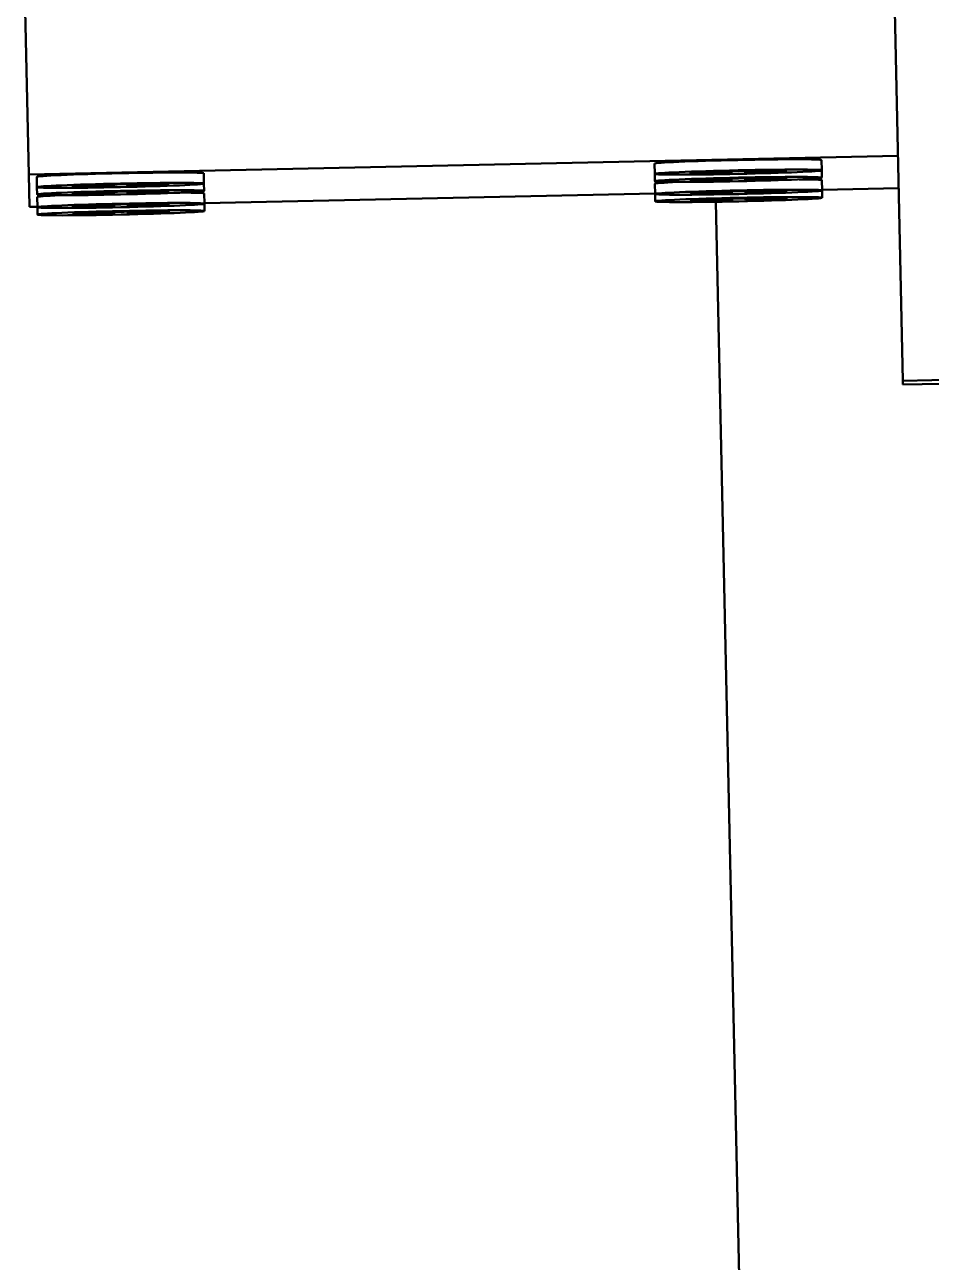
# Model space of a CAD drawing. Header units: millimetres. Extents: x 0 to 2625, y 0 to 1856.
# Drawn here: x 1730.2 to 1769.8, y 1413.7 to 1467.8 of the extents above; entities that cross this region are included whole.
import ezdxf

# ---------------------------------------------------------------- set-up
doc = ezdxf.new("R2010")
doc.units = ezdxf.units.MM
doc.header["$LTSCALE"] = 6.25
doc.layers.add('Visible (ISO)', color=7, linetype='Continuous', lineweight=50)

msp = doc.modelspace()

# ---------------------------------------------------------------- linework, layer by layer
at = {"layer": 'Visible (ISO)'}
for p, q in [((1767.7, 1490.844), (1768.528, 1452.261)), ((1730.158, 1469.267), (1730.329, 1461.271)), ((1768.317, 1462.085), (1730.329, 1461.271)), ((1757.685, 1461.3), (1757.675, 1461.75)), ((1760.792, 1461.412), (1761.031, 1461.393)), ((1761.037, 1461.392), (1761.039, 1461.418)), ((1761.038, 1461.352), (1761.042, 1461.418)), ((1761.632, 1461.365), (1761.624, 1461.431)), ((1761.631, 1461.404), (1761.628, 1461.431)), ((1761.874, 1461.435), (1761.636, 1461.406)), ((1761.837, 1461.403), (1762.783, 1461.44)), ((1762.783, 1461.44), (1762.005, 1461.403)), ((1763.443, 1461.435), (1762.313, 1461.406)), ((1763.443, 1461.412), (1762.313, 1461.393)), ((1764.983, 1461.457), (1764.974, 1461.906)), ((1764.99, 1461.135), (1764.983, 1461.457)), ((1730.329, 1461.271), (1730.36, 1459.856)), ((1730.691, 1460.721), (1730.682, 1461.171)), ((1737.99, 1460.878), (1737.98, 1461.327)), ((1737.996, 1460.556), (1737.99, 1460.878)), ((1757.692, 1460.978), (1757.685, 1461.3)), ((1757.704, 1460.421), (1757.694, 1460.871)), ((1759.225, 1461.345), (1760.355, 1461.364)), ((1759.226, 1461.321), (1760.355, 1461.351)), ((1759.232, 1461.023), (1760.362, 1461.042)), ((1759.233, 1461), (1760.362, 1461.029)), ((1759.884, 1461.378), (1760.831, 1461.382)), ((1760.663, 1461.375), (1759.884, 1461.378)), ((1759.886, 1461.316), (1760.664, 1461.353)), ((1760.832, 1461.353), (1759.886, 1461.316)), ((1759.891, 1461.057), (1760.838, 1461.06)), ((1760.67, 1461.053), (1759.891, 1461.057)), ((1759.893, 1460.995), (1760.671, 1461.032)), ((1760.839, 1461.032), (1759.893, 1460.995)), ((1760.794, 1461.321), (1761.032, 1461.351)), ((1760.799, 1461.09), (1761.038, 1461.071)), ((1760.801, 1461), (1761.039, 1461.029)), ((1761.044, 1461.07), (1761.046, 1461.097)), ((1761.045, 1461.03), (1761.049, 1461.097)), ((1761.638, 1461.043), (1761.631, 1461.109)), ((1761.638, 1461.083), (1761.635, 1461.109)), ((1761.876, 1461.345), (1761.637, 1461.364)), ((1761.881, 1461.114), (1761.643, 1461.084)), ((1761.883, 1461.023), (1761.644, 1461.042)), ((1762.784, 1461.378), (1761.837, 1461.375)), ((1761.843, 1461.082), (1762.79, 1461.119)), ((1762.791, 1461.057), (1761.844, 1461.053)), ((1762.005, 1461.382), (1762.784, 1461.378)), ((1762.79, 1461.119), (1762.012, 1461.082)), ((1762.012, 1461.06), (1762.791, 1461.057)), ((1763.449, 1461.114), (1762.32, 1461.084)), ((1763.45, 1461.09), (1762.32, 1461.071)), ((1765.002, 1460.578), (1764.993, 1461.027)), ((1730.698, 1460.399), (1730.691, 1460.721)), ((1732.232, 1460.766), (1733.361, 1460.785)), ((1732.232, 1460.742), (1733.361, 1460.772)), ((1732.238, 1460.444), (1733.368, 1460.463)), ((1732.239, 1460.421), (1733.368, 1460.45)), ((1732.891, 1460.799), (1733.837, 1460.803)), ((1733.669, 1460.796), (1732.891, 1460.799)), ((1732.892, 1460.737), (1733.67, 1460.774)), ((1733.838, 1460.774), (1732.892, 1460.737)), ((1732.897, 1460.478), (1733.844, 1460.481)), ((1733.676, 1460.474), (1732.897, 1460.478)), ((1732.899, 1460.416), (1733.677, 1460.453)), ((1733.845, 1460.453), (1732.899, 1460.416)), ((1733.798, 1460.833), (1734.037, 1460.814)), ((1733.8, 1460.742), (1734.038, 1460.772)), ((1733.805, 1460.511), (1734.044, 1460.492)), ((1733.807, 1460.421), (1734.045, 1460.45)), ((1734.043, 1460.813), (1734.045, 1460.839)), ((1734.044, 1460.773), (1734.048, 1460.839)), ((1734.05, 1460.491), (1734.052, 1460.518)), ((1734.051, 1460.452), (1734.055, 1460.518)), ((1734.638, 1460.786), (1734.631, 1460.852)), ((1734.637, 1460.826), (1734.634, 1460.852)), ((1734.645, 1460.464), (1734.637, 1460.53)), ((1734.644, 1460.504), (1734.641, 1460.53)), ((1734.881, 1460.856), (1734.643, 1460.827)), ((1734.883, 1460.766), (1734.643, 1460.785)), ((1734.888, 1460.535), (1734.649, 1460.505)), ((1734.89, 1460.444), (1734.65, 1460.463)), ((1734.843, 1460.824), (1735.789, 1460.861)), ((1735.79, 1460.799), (1734.843, 1460.796)), ((1734.85, 1460.503), (1735.796, 1460.54)), ((1735.797, 1460.478), (1734.85, 1460.474)), ((1735.789, 1460.861), (1735.011, 1460.824)), ((1735.011, 1460.803), (1735.79, 1460.799)), ((1735.796, 1460.54), (1735.018, 1460.503)), ((1735.018, 1460.481), (1735.797, 1460.478)), ((1736.449, 1460.856), (1735.319, 1460.827)), ((1736.449, 1460.833), (1735.32, 1460.814)), ((1736.456, 1460.535), (1735.326, 1460.505)), ((1736.456, 1460.511), (1735.327, 1460.492)), ((1738.008, 1459.999), (1737.999, 1460.448)), ((1738.008, 1460.02), (1757.703, 1460.442)), ((1757.711, 1460.099), (1757.704, 1460.421)), ((1759.244, 1460.466), (1760.374, 1460.485)), ((1759.245, 1460.442), (1760.374, 1460.472)), ((1759.903, 1460.499), (1760.85, 1460.503)), ((1760.682, 1460.496), (1759.903, 1460.499)), ((1759.904, 1460.437), (1760.683, 1460.474)), ((1760.851, 1460.474), (1759.904, 1460.437)), ((1760.811, 1460.533), (1761.05, 1460.514)), ((1760.813, 1460.442), (1761.051, 1460.472)), ((1761.056, 1460.513), (1761.057, 1460.539)), ((1761.057, 1460.473), (1761.061, 1460.539)), ((1761.65, 1460.486), (1761.643, 1460.552)), ((1761.65, 1460.526), (1761.647, 1460.552)), ((1761.893, 1460.556), (1761.655, 1460.527)), ((1761.895, 1460.466), (1761.656, 1460.485)), ((1761.855, 1460.524), (1762.802, 1460.561)), ((1762.803, 1460.499), (1761.856, 1460.496)), ((1762.802, 1460.561), (1762.024, 1460.524)), ((1762.024, 1460.503), (1762.803, 1460.499)), ((1763.461, 1460.556), (1762.332, 1460.527)), ((1763.462, 1460.533), (1762.332, 1460.514)), ((1765.002, 1460.599), (1768.347, 1460.67)), ((1765.009, 1460.256), (1765.002, 1460.578)), ((1730.36, 1459.856), (1730.71, 1459.863)), ((1730.71, 1459.842), (1730.7, 1460.292)), ((1730.717, 1459.521), (1730.71, 1459.842)), ((1732.25, 1459.887), (1733.38, 1459.906)), ((1732.251, 1459.864), (1733.38, 1459.893)), ((1732.909, 1459.92), (1733.856, 1459.924)), ((1733.688, 1459.917), (1732.909, 1459.92)), ((1732.911, 1459.858), (1733.689, 1459.895)), ((1733.857, 1459.895), (1732.911, 1459.858)), ((1733.817, 1459.954), (1734.056, 1459.935)), ((1733.819, 1459.864), (1734.057, 1459.893)), ((1734.062, 1459.934), (1734.064, 1459.96)), ((1734.063, 1459.894), (1734.067, 1459.96)), ((1734.657, 1459.907), (1734.649, 1459.973)), ((1734.656, 1459.947), (1734.653, 1459.973)), ((1734.9, 1459.977), (1734.661, 1459.948)), ((1734.901, 1459.887), (1734.662, 1459.906)), ((1734.862, 1459.946), (1735.808, 1459.983)), ((1735.809, 1459.92), (1734.862, 1459.917)), ((1735.808, 1459.983), (1735.03, 1459.946)), ((1735.03, 1459.924), (1735.809, 1459.92)), ((1736.468, 1459.977), (1735.338, 1459.948)), ((1736.468, 1459.954), (1735.338, 1459.935)), ((1738.015, 1459.677), (1738.008, 1459.999)), ((1759.251, 1460.144), (1760.381, 1460.163)), ((1759.252, 1460.121), (1760.381, 1460.15)), ((1759.91, 1460.178), (1760.857, 1460.181)), ((1760.689, 1460.174), (1759.91, 1460.178)), ((1759.911, 1460.116), (1760.689, 1460.153)), ((1760.858, 1460.153), (1759.911, 1460.116)), ((1762.692, 1351.447), (1760.362, 1460.081)), ((1760.818, 1460.211), (1761.057, 1460.192)), ((1760.82, 1460.121), (1761.058, 1460.15)), ((1761.063, 1460.152), (1761.068, 1460.218)), ((1761.063, 1460.191), (1761.064, 1460.218)), ((1761.657, 1460.164), (1761.65, 1460.23)), ((1761.656, 1460.204), (1761.654, 1460.23)), ((1761.9, 1460.235), (1761.662, 1460.205)), ((1761.902, 1460.144), (1761.663, 1460.163)), ((1761.862, 1460.203), (1762.809, 1460.24)), ((1762.81, 1460.178), (1761.863, 1460.174)), ((1762.809, 1460.24), (1762.031, 1460.203)), ((1762.031, 1460.181), (1762.81, 1460.178)), ((1763.468, 1460.235), (1762.339, 1460.205)), ((1763.469, 1460.211), (1762.339, 1460.192)), ((1732.257, 1459.565), (1733.387, 1459.584)), ((1732.258, 1459.542), (1733.387, 1459.571)), ((1732.916, 1459.599), (1733.863, 1459.602)), ((1733.695, 1459.595), (1732.916, 1459.599)), ((1732.918, 1459.537), (1733.696, 1459.574)), ((1733.864, 1459.574), (1732.918, 1459.537)), ((1733.824, 1459.632), (1734.063, 1459.613)), ((1733.826, 1459.542), (1734.064, 1459.571)), ((1734.069, 1459.612), (1734.071, 1459.639)), ((1734.07, 1459.573), (1734.074, 1459.639)), ((1734.664, 1459.585), (1734.656, 1459.651)), ((1734.663, 1459.625), (1734.66, 1459.651)), ((1734.906, 1459.656), (1734.668, 1459.626)), ((1734.908, 1459.565), (1734.669, 1459.584)), ((1734.868, 1459.624), (1735.815, 1459.661)), ((1735.816, 1459.599), (1734.869, 1459.595)), ((1735.815, 1459.661), (1735.037, 1459.624)), ((1735.037, 1459.602), (1735.816, 1459.599)), ((1736.475, 1459.656), (1735.345, 1459.626)), ((1736.475, 1459.632), (1735.345, 1459.613)), ((1768.528, 1452.261), (1798.521, 1452.905)), ((1768.531, 1452.09), (1768.528, 1452.261)), ((1768.531, 1452.09), (1798.524, 1452.733))]:
    msp.add_line(p, q, dxfattribs=at)
for centre, major_axis, ratio, start_param, end_param in [((1761.325, 1461.828), (-3.649, -0.078), 0.021443, 3.141593, 6.283185), ((1761.334, 1461.379), (-2.168, -0.046), 0.021397, 4.460514, 4.964264), ((1761.891, 1461.41), (-0.26, -0.006), 0.021443, 6.074906, 7.642776), ((1761.92, 1461.154), (-0.171, -0.42), 0.380316, 4.237969, 4.321344), ((1762.236, 1461.168), (-0.217, 0.406), 0.293698, 0.785525, 0.867269), ((1762.236, 1461.193), (0.214, -0.412), 0.299125, 4.010984, 4.029172), ((1762.259, 1461.41), (-0.26, -0.006), 0.021443, 0.211206, 1.779076), ((1734.331, 1461.249), (-3.649, -0.078), 0.021443, 3.141593, 6.283185), ((1761.343, 1460.949), (-3.649, -0.078), 0.021443, 5.525145, 6.283185), ((1760.409, 1461.37), (0.26, 0.006), 0.021443, 4.50411, 6.071979), ((1760.409, 1461.346), (0.26, 0.006), 0.021443, 0.211206, 1.779076), ((1760.416, 1461.049), (0.26, 0.006), 0.021443, 4.50411, 6.071979), ((1760.416, 1461.025), (0.26, 0.006), 0.021443, 0.211206, 1.779076), ((1760.442, 1461.154), (0.196, 0.421), 0.299125, 5.395606, 5.413794), ((1760.442, 1461.13), (-0.199, -0.414), 0.293698, 2.274324, 2.356068), ((1760.448, 1460.833), (0.196, 0.421), 0.299125, 5.395606, 5.413794), ((1760.449, 1460.808), (-0.199, -0.414), 0.293698, 2.274324, 2.356068), ((1761.341, 1461.057), (-2.168, -0.046), 0.021397, 4.460514, 4.964264), ((1760.759, 1461.13), (-0.189, 0.412), 0.380316, 5.103434, 5.186809), ((1760.766, 1460.808), (-0.189, 0.412), 0.380316, 5.103434, 5.186809), ((1760.777, 1461.386), (0.26, 0.006), 0.021443, 4.923595, 6.491465), ((1760.777, 1461.346), (0.26, 0.006), 0.021443, 6.074906, 7.642776), ((1760.783, 1461.065), (0.26, 0.006), 0.021443, 4.923595, 6.491465), ((1760.784, 1461.025), (0.26, 0.006), 0.021443, 6.074906, 7.642776), ((1761.892, 1461.37), (-0.26, -0.006), 0.021443, 4.923595, 6.491465), ((1761.898, 1461.089), (-0.26, -0.006), 0.021443, 6.074906, 7.642776), ((1761.899, 1461.049), (-0.26, -0.006), 0.021443, 4.923595, 6.491465), ((1761.927, 1460.833), (-0.171, -0.42), 0.380316, 4.237969, 4.321344), ((1762.26, 1461.386), (-0.26, -0.006), 0.021443, 4.50411, 6.071979), ((1762.243, 1460.846), (-0.217, 0.406), 0.293698, 0.785525, 0.867269), ((1762.243, 1460.871), (0.214, -0.412), 0.299125, 4.010984, 4.029172), ((1762.266, 1461.089), (-0.26, -0.006), 0.021443, 0.211206, 1.779076), ((1762.267, 1461.065), (-0.26, -0.006), 0.021443, 4.50411, 6.071979), ((1761.343, 1460.949), (3.649, 0.078), 0.021443, 0, 0.758041), ((1734.35, 1460.37), (-3.649, -0.078), 0.021443, 5.525145, 6.283185), ((1733.415, 1460.791), (0.26, 0.006), 0.021443, 4.50411, 6.071979), ((1733.415, 1460.768), (0.26, 0.006), 0.021443, 0.211206, 1.779076), ((1733.422, 1460.47), (0.26, 0.006), 0.021443, 4.50411, 6.071979), ((1733.422, 1460.446), (0.26, 0.006), 0.021443, 0.211206, 1.779076), ((1733.448, 1460.575), (0.196, 0.421), 0.299125, 5.395606, 5.413794), ((1733.448, 1460.551), (-0.199, -0.414), 0.293698, 2.274324, 2.356068), ((1733.455, 1460.254), (0.196, 0.421), 0.299125, 5.395606, 5.413794), ((1733.455, 1460.229), (-0.199, -0.414), 0.293698, 2.274324, 2.356068), ((1734.34, 1460.8), (-2.168, -0.046), 0.021397, 4.460514, 4.964264), ((1734.347, 1460.478), (-2.168, -0.046), 0.021397, 4.460514, 4.964264), ((1733.765, 1460.551), (-0.189, 0.412), 0.380316, 5.103434, 5.186809), ((1733.772, 1460.229), (-0.189, 0.412), 0.380316, 5.103434, 5.186809), ((1733.783, 1460.807), (0.26, 0.006), 0.021443, 4.923595, 6.491465), ((1733.784, 1460.768), (0.26, 0.006), 0.021443, 6.074906, 7.642776), ((1733.79, 1460.486), (0.26, 0.006), 0.021443, 4.923595, 6.491465), ((1733.791, 1460.446), (0.26, 0.006), 0.021443, 6.074906, 7.642776), ((1734.897, 1460.831), (-0.26, -0.006), 0.021443, 6.074906, 7.642776), ((1734.898, 1460.791), (-0.26, -0.006), 0.021443, 4.923595, 6.491465), ((1734.904, 1460.51), (-0.26, -0.006), 0.021443, 6.074906, 7.642776), ((1734.905, 1460.47), (-0.26, -0.006), 0.021443, 4.923595, 6.491465), ((1734.926, 1460.575), (-0.171, -0.42), 0.380316, 4.237969, 4.321344), ((1734.933, 1460.254), (-0.171, -0.42), 0.380316, 4.237969, 4.321344), ((1735.242, 1460.589), (-0.217, 0.406), 0.293698, 0.785525, 0.867269), ((1735.242, 1460.614), (0.214, -0.412), 0.299125, 4.010984, 4.029172), ((1735.265, 1460.831), (-0.26, -0.006), 0.021443, 0.211206, 1.779076), ((1735.266, 1460.807), (-0.26, -0.006), 0.021443, 4.50411, 6.071979), ((1735.249, 1460.268), (-0.217, 0.406), 0.293698, 0.785525, 0.867269), ((1735.249, 1460.292), (0.214, -0.412), 0.299125, 4.010984, 4.029172), ((1735.272, 1460.51), (-0.26, -0.006), 0.021443, 0.211206, 1.779076), ((1735.273, 1460.486), (-0.26, -0.006), 0.021443, 4.50411, 6.071979), ((1734.35, 1460.37), (3.649, 0.078), 0.021443, 0, 0.758041), ((1760.428, 1460.491), (0.26, 0.006), 0.021443, 4.50411, 6.071979), ((1760.428, 1460.468), (0.26, 0.006), 0.021443, 0.211206, 1.779076), ((1760.46, 1460.275), (0.196, 0.421), 0.299125, 5.395606, 5.413794), ((1760.461, 1460.251), (-0.199, -0.414), 0.293698, 2.274324, 2.356068), ((1761.353, 1460.5), (-2.168, -0.046), 0.021397, 4.460514, 4.964264), ((1760.778, 1460.251), (-0.189, 0.412), 0.380316, 5.103434, 5.186809), ((1760.795, 1460.507), (0.26, 0.006), 0.021443, 4.923595, 6.491465), ((1760.796, 1460.468), (0.26, 0.006), 0.021443, 6.074906, 7.642776), ((1761.91, 1460.531), (-0.26, -0.006), 0.021443, 6.074906, 7.642776), ((1761.911, 1460.491), (-0.26, -0.006), 0.021443, 4.923595, 6.491465), ((1761.939, 1460.275), (-0.171, -0.42), 0.380316, 4.237969, 4.321344), ((1762.255, 1460.289), (-0.217, 0.406), 0.293698, 0.785525, 0.867269), ((1762.254, 1460.314), (0.214, -0.412), 0.299125, 4.010984, 4.029172), ((1762.278, 1460.531), (-0.26, -0.006), 0.021443, 0.211206, 1.779076), ((1762.279, 1460.507), (-0.26, -0.006), 0.021443, 4.50411, 6.071979), ((1733.434, 1459.912), (0.26, 0.006), 0.021443, 4.50411, 6.071979), ((1733.434, 1459.889), (0.26, 0.006), 0.021443, 0.211206, 1.779076), ((1733.467, 1459.697), (0.196, 0.421), 0.299125, 5.395606, 5.413794), ((1733.467, 1459.672), (-0.199, -0.414), 0.293698, 2.274324, 2.356068), ((1734.359, 1459.921), (-2.168, -0.046), 0.021397, 4.460514, 4.964264), ((1733.784, 1459.672), (-0.189, 0.412), 0.380316, 5.103434, 5.186809), ((1733.802, 1459.928), (0.26, 0.006), 0.021443, 4.923595, 6.491465), ((1733.803, 1459.889), (0.26, 0.006), 0.021443, 6.074906, 7.642776), ((1734.916, 1459.952), (-0.26, -0.006), 0.021443, 6.074906, 7.642776), ((1734.917, 1459.912), (-0.26, -0.006), 0.021443, 4.923595, 6.491465), ((1734.945, 1459.697), (-0.171, -0.42), 0.380316, 4.237969, 4.321344), ((1735.261, 1459.71), (-0.217, 0.406), 0.293698, 0.785525, 0.867269), ((1735.261, 1459.735), (0.214, -0.412), 0.299125, 4.010984, 4.029172), ((1735.284, 1459.952), (-0.26, -0.006), 0.021443, 0.211206, 1.779076), ((1735.285, 1459.928), (-0.26, -0.006), 0.021443, 4.50411, 6.071979), ((1760.434, 1460.17), (0.26, 0.006), 0.021443, 4.50411, 6.071979), ((1760.435, 1460.146), (0.26, 0.006), 0.021443, 0.211206, 1.779076), ((1760.468, 1459.929), (-0.199, -0.414), 0.293698, 2.274324, 2.356068), ((1760.467, 1459.954), (0.196, 0.421), 0.299125, 5.395606, 5.413794), ((1761.36, 1460.178), (-2.168, -0.046), 0.021397, 4.460514, 4.964264), ((1760.785, 1459.929), (-0.189, 0.412), 0.380316, 5.103434, 5.186809), ((1760.802, 1460.186), (0.26, 0.006), 0.021443, 4.923595, 6.491465), ((1760.803, 1460.146), (0.26, 0.006), 0.021443, 6.074906, 7.642776), ((1761.917, 1460.21), (-0.26, -0.006), 0.021443, 6.074906, 7.642776), ((1761.918, 1460.17), (-0.26, -0.006), 0.021443, 4.923595, 6.491465), ((1761.945, 1459.954), (-0.171, -0.42), 0.380316, 4.237969, 4.321344), ((1762.262, 1459.968), (-0.217, 0.406), 0.293698, 0.785525, 0.867269), ((1762.261, 1459.992), (0.214, -0.412), 0.299125, 4.010984, 4.029172), ((1762.285, 1460.21), (-0.26, -0.006), 0.021443, 0.211206, 1.779076), ((1762.285, 1460.186), (-0.26, -0.006), 0.021443, 4.50411, 6.071979), ((1733.441, 1459.591), (0.26, 0.006), 0.021443, 4.50411, 6.071979), ((1733.441, 1459.567), (0.26, 0.006), 0.021443, 0.211206, 1.779076), ((1733.474, 1459.375), (0.196, 0.421), 0.299125, 5.395606, 5.413794), ((1733.474, 1459.35), (-0.199, -0.414), 0.293698, 2.274324, 2.356068), ((1734.366, 1459.599), (-2.168, -0.046), 0.021397, 4.460514, 4.964264), ((1733.791, 1459.35), (-0.189, 0.412), 0.380316, 5.103434, 5.186809), ((1733.809, 1459.607), (0.26, 0.006), 0.021443, 4.923595, 6.491465), ((1733.809, 1459.567), (0.26, 0.006), 0.021443, 6.074906, 7.642776), ((1734.923, 1459.631), (-0.26, -0.006), 0.021443, 6.074906, 7.642776), ((1734.924, 1459.591), (-0.26, -0.006), 0.021443, 4.923595, 6.491465), ((1734.952, 1459.375), (-0.171, -0.42), 0.380316, 4.237969, 4.321344), ((1735.268, 1459.389), (-0.217, 0.406), 0.293698, 0.785525, 0.867269), ((1735.268, 1459.413), (0.214, -0.412), 0.299125, 4.010984, 4.029172), ((1735.291, 1459.631), (-0.26, -0.006), 0.021443, 0.211206, 1.779076), ((1735.292, 1459.607), (-0.26, -0.006), 0.021443, 4.50411, 6.071979)]:
    msp.add_ellipse(centre, major_axis=major_axis, ratio=ratio, start_param=start_param, end_param=end_param, dxfattribs=at)
for centre in [(1761.334, 1461.378), (1734.34, 1460.799), (1761.341, 1461.057), (1734.347, 1460.478), (1761.353, 1460.499), (1734.359, 1459.92), (1761.36, 1460.178), (1734.366, 1459.599)]:
    msp.add_ellipse(centre, major_axis=(3.649, 0.078), ratio=0.021443, dxfattribs=at)
for points in [[(1760.793, 1461.412), (1760.793, 1461.412), (1760.792, 1461.412), (1760.792, 1461.412)], [(1761.874, 1461.435), (1761.874, 1461.435), (1761.874, 1461.435), (1761.874, 1461.435)], [(1760.8, 1461.09), (1760.8, 1461.09), (1760.799, 1461.09), (1760.799, 1461.09)], [(1761.881, 1461.114), (1761.881, 1461.113), (1761.881, 1461.113), (1761.88, 1461.113)], [(1733.799, 1460.833), (1733.799, 1460.833), (1733.798, 1460.833), (1733.798, 1460.833)], [(1733.806, 1460.511), (1733.806, 1460.511), (1733.805, 1460.511), (1733.805, 1460.511)], [(1734.881, 1460.856), (1734.88, 1460.856), (1734.88, 1460.856), (1734.88, 1460.856)], [(1734.888, 1460.535), (1734.887, 1460.535), (1734.887, 1460.535), (1734.887, 1460.535)], [(1760.812, 1460.533), (1760.811, 1460.533), (1760.811, 1460.533), (1760.811, 1460.533)], [(1761.893, 1460.556), (1761.893, 1460.556), (1761.893, 1460.556), (1761.892, 1460.556)], [(1733.818, 1459.954), (1733.818, 1459.954), (1733.817, 1459.954), (1733.817, 1459.954)], [(1734.9, 1459.977), (1734.899, 1459.977), (1734.899, 1459.977), (1734.899, 1459.977)], [(1760.819, 1460.211), (1760.818, 1460.211), (1760.818, 1460.211), (1760.818, 1460.211)], [(1761.9, 1460.235), (1761.9, 1460.235), (1761.9, 1460.235), (1761.899, 1460.235)], [(1733.825, 1459.632), (1733.825, 1459.632), (1733.824, 1459.632), (1733.824, 1459.632)], [(1734.906, 1459.656), (1734.906, 1459.656), (1734.906, 1459.656), (1734.906, 1459.656)]]:
    msp.add_open_spline(points, degree=3, dxfattribs=at)
for points, knots in [([(1763.443, 1461.412), (1763.418, 1461.411), (1763.389, 1461.417), (1763.361, 1461.428), (1763.356, 1461.43), (1763.352, 1461.433)], [0.030610084, 0.030610084, 0.030610084, 0.030610084, 0.038234992, 0.038234992, 0.039787942, 0.039787942, 0.039787942, 0.039787942]), ([(1763.459, 1461.433), (1763.459, 1461.433), (1763.459, 1461.433), (1763.455, 1461.433), (1763.446, 1461.434), (1763.434, 1461.435)], [0.0336997, 0.0336997, 0.0336997, 0.0336997, 0.03815958, 0.03815958, 0.05694432, 0.05694432, 0.05694432, 0.05694432]), ([(1759.234, 1461.345), (1759.221, 1461.343), (1759.212, 1461.342), (1759.209, 1461.341), (1759.209, 1461.341), (1759.209, 1461.341)], [0.00401894, 0.00401894, 0.00401894, 0.00401894, 0.02421306, 0.02421306, 0.02725274, 0.02725274, 0.02725274, 0.02725274]), ([(1759.241, 1461.023), (1759.228, 1461.022), (1759.219, 1461.02), (1759.216, 1461.02), (1759.216, 1461.02), (1759.216, 1461.02)], [0.00401894, 0.00401894, 0.00401894, 0.00401894, 0.02421306, 0.02421306, 0.02725274, 0.02725274, 0.02725274, 0.02725274]), ([(1759.316, 1461.346), (1759.312, 1461.344), (1759.307, 1461.341), (1759.28, 1461.329), (1759.251, 1461.322), (1759.226, 1461.321)], [0.082514274, 0.082514274, 0.082514274, 0.082514274, 0.084067224, 0.084067224, 0.091692132, 0.091692132, 0.091692132, 0.091692132]), ([(1759.323, 1461.025), (1759.318, 1461.022), (1759.314, 1461.02), (1759.287, 1461.007), (1759.258, 1461.001), (1759.233, 1461)], [0.082514274, 0.082514274, 0.082514274, 0.082514274, 0.084067224, 0.084067224, 0.091692132, 0.091692132, 0.091692132, 0.091692132]), ([(1763.45, 1461.09), (1763.425, 1461.09), (1763.396, 1461.095), (1763.368, 1461.107), (1763.363, 1461.109), (1763.359, 1461.111)], [0.030610084, 0.030610084, 0.030610084, 0.030610084, 0.038234992, 0.038234992, 0.039787942, 0.039787942, 0.039787942, 0.039787942]), ([(1763.466, 1461.111), (1763.466, 1461.111), (1763.466, 1461.111), (1763.462, 1461.112), (1763.453, 1461.112), (1763.441, 1461.113)], [0.0336997, 0.0336997, 0.0336997, 0.0336997, 0.03815958, 0.03815958, 0.05694432, 0.05694432, 0.05694432, 0.05694432]), ([(1732.24, 1460.766), (1732.227, 1460.764), (1732.218, 1460.763), (1732.215, 1460.762), (1732.215, 1460.762), (1732.215, 1460.762)], [0.00401894, 0.00401894, 0.00401894, 0.00401894, 0.02421306, 0.02421306, 0.02725274, 0.02725274, 0.02725274, 0.02725274]), ([(1732.247, 1460.444), (1732.234, 1460.443), (1732.225, 1460.441), (1732.222, 1460.441), (1732.222, 1460.441), (1732.222, 1460.441)], [0.00401894, 0.00401894, 0.00401894, 0.00401894, 0.02421306, 0.02421306, 0.02725274, 0.02725274, 0.02725274, 0.02725274]), ([(1732.322, 1460.767), (1732.318, 1460.765), (1732.313, 1460.762), (1732.286, 1460.75), (1732.257, 1460.743), (1732.232, 1460.742)], [0.082514274, 0.082514274, 0.082514274, 0.082514274, 0.084067224, 0.084067224, 0.091692132, 0.091692132, 0.091692132, 0.091692132]), ([(1732.329, 1460.446), (1732.325, 1460.443), (1732.32, 1460.441), (1732.293, 1460.428), (1732.264, 1460.422), (1732.239, 1460.421)], [0.082514274, 0.082514274, 0.082514274, 0.082514274, 0.084067224, 0.084067224, 0.091692132, 0.091692132, 0.091692132, 0.091692132]), ([(1736.449, 1460.833), (1736.424, 1460.833), (1736.395, 1460.838), (1736.367, 1460.849), (1736.363, 1460.851), (1736.358, 1460.854)], [0.030610084, 0.030610084, 0.030610084, 0.030610084, 0.038234992, 0.038234992, 0.039787942, 0.039787942, 0.039787942, 0.039787942]), ([(1736.456, 1460.511), (1736.431, 1460.511), (1736.402, 1460.516), (1736.374, 1460.528), (1736.37, 1460.53), (1736.365, 1460.532)], [0.030610084, 0.030610084, 0.030610084, 0.030610084, 0.038234992, 0.038234992, 0.039787942, 0.039787942, 0.039787942, 0.039787942]), ([(1736.466, 1460.854), (1736.466, 1460.854), (1736.465, 1460.854), (1736.461, 1460.854), (1736.452, 1460.855), (1736.44, 1460.856)], [0.0336997, 0.0336997, 0.0336997, 0.0336997, 0.03815958, 0.03815958, 0.05694432, 0.05694432, 0.05694432, 0.05694432]), ([(1736.472, 1460.532), (1736.472, 1460.532), (1736.472, 1460.532), (1736.468, 1460.533), (1736.459, 1460.534), (1736.447, 1460.534)], [0.0336997, 0.0336997, 0.0336997, 0.0336997, 0.03815958, 0.03815958, 0.05694432, 0.05694432, 0.05694432, 0.05694432]), ([(1759.253, 1460.466), (1759.24, 1460.464), (1759.231, 1460.463), (1759.228, 1460.462), (1759.228, 1460.462), (1759.228, 1460.462)], [0.00401894, 0.00401894, 0.00401894, 0.00401894, 0.02421306, 0.02421306, 0.02725274, 0.02725274, 0.02725274, 0.02725274]), ([(1759.335, 1460.467), (1759.33, 1460.465), (1759.326, 1460.462), (1759.299, 1460.45), (1759.27, 1460.443), (1759.245, 1460.442)], [0.082514274, 0.082514274, 0.082514274, 0.082514274, 0.084067224, 0.084067224, 0.091692132, 0.091692132, 0.091692132, 0.091692132]), ([(1763.462, 1460.533), (1763.437, 1460.533), (1763.408, 1460.538), (1763.38, 1460.549), (1763.375, 1460.551), (1763.371, 1460.554)], [0.030610084, 0.030610084, 0.030610084, 0.030610084, 0.038234992, 0.038234992, 0.039787942, 0.039787942, 0.039787942, 0.039787942]), ([(1763.478, 1460.554), (1763.478, 1460.554), (1763.478, 1460.554), (1763.474, 1460.554), (1763.465, 1460.555), (1763.452, 1460.556)], [0.0336997, 0.0336997, 0.0336997, 0.0336997, 0.03815958, 0.03815958, 0.05694432, 0.05694432, 0.05694432, 0.05694432]), ([(1732.259, 1459.887), (1732.246, 1459.885), (1732.237, 1459.884), (1732.234, 1459.884), (1732.234, 1459.883), (1732.234, 1459.883)], [0.00401894, 0.00401894, 0.00401894, 0.00401894, 0.02421306, 0.02421306, 0.02725274, 0.02725274, 0.02725274, 0.02725274]), ([(1732.341, 1459.888), (1732.337, 1459.886), (1732.332, 1459.883), (1732.305, 1459.871), (1732.276, 1459.864), (1732.251, 1459.864)], [0.082514274, 0.082514274, 0.082514274, 0.082514274, 0.084067224, 0.084067224, 0.091692132, 0.091692132, 0.091692132, 0.091692132]), ([(1736.468, 1459.954), (1736.443, 1459.954), (1736.414, 1459.959), (1736.386, 1459.97), (1736.382, 1459.972), (1736.377, 1459.975)], [0.030610084, 0.030610084, 0.030610084, 0.030610084, 0.038234992, 0.038234992, 0.039787942, 0.039787942, 0.039787942, 0.039787942]), ([(1736.484, 1459.975), (1736.484, 1459.975), (1736.484, 1459.975), (1736.48, 1459.975), (1736.471, 1459.976), (1736.459, 1459.977)], [0.0336997, 0.0336997, 0.0336997, 0.0336997, 0.03815958, 0.03815958, 0.05694432, 0.05694432, 0.05694432, 0.05694432]), ([(1759.26, 1460.144), (1759.247, 1460.143), (1759.238, 1460.141), (1759.235, 1460.141), (1759.234, 1460.141), (1759.234, 1460.141)], [0.00401894, 0.00401894, 0.00401894, 0.00401894, 0.02421306, 0.02421306, 0.02725274, 0.02725274, 0.02725274, 0.02725274]), ([(1759.342, 1460.146), (1759.337, 1460.143), (1759.333, 1460.141), (1759.305, 1460.128), (1759.276, 1460.122), (1759.252, 1460.121)], [0.082514274, 0.082514274, 0.082514274, 0.082514274, 0.084067224, 0.084067224, 0.091692132, 0.091692132, 0.091692132, 0.091692132]), ([(1763.469, 1460.211), (1763.444, 1460.211), (1763.415, 1460.216), (1763.387, 1460.228), (1763.382, 1460.23), (1763.377, 1460.232)], [0.030610084, 0.030610084, 0.030610084, 0.030610084, 0.038234992, 0.038234992, 0.039787942, 0.039787942, 0.039787942, 0.039787942]), ([(1763.485, 1460.232), (1763.485, 1460.232), (1763.485, 1460.232), (1763.481, 1460.233), (1763.472, 1460.234), (1763.459, 1460.234)], [0.0336997, 0.0336997, 0.0336997, 0.0336997, 0.03815958, 0.03815958, 0.05694432, 0.05694432, 0.05694432, 0.05694432]), ([(1732.266, 1459.565), (1732.253, 1459.564), (1732.244, 1459.562), (1732.241, 1459.562), (1732.241, 1459.562), (1732.241, 1459.562)], [0.00401894, 0.00401894, 0.00401894, 0.00401894, 0.02421306, 0.02421306, 0.02725274, 0.02725274, 0.02725274, 0.02725274]), ([(1732.348, 1459.567), (1732.344, 1459.564), (1732.339, 1459.562), (1732.312, 1459.549), (1732.283, 1459.543), (1732.258, 1459.542)], [0.082514274, 0.082514274, 0.082514274, 0.082514274, 0.084067224, 0.084067224, 0.091692132, 0.091692132, 0.091692132, 0.091692132]), ([(1736.475, 1459.632), (1736.45, 1459.632), (1736.421, 1459.637), (1736.393, 1459.649), (1736.388, 1459.651), (1736.384, 1459.653)], [0.030610084, 0.030610084, 0.030610084, 0.030610084, 0.038234992, 0.038234992, 0.039787942, 0.039787942, 0.039787942, 0.039787942]), ([(1736.491, 1459.653), (1736.491, 1459.653), (1736.491, 1459.653), (1736.487, 1459.654), (1736.478, 1459.655), (1736.466, 1459.655)], [0.0336997, 0.0336997, 0.0336997, 0.0336997, 0.03815958, 0.03815958, 0.05694432, 0.05694432, 0.05694432, 0.05694432])]:
    msp.add_open_spline(points, degree=3, knots=knots, dxfattribs=at)

doc.saveas('drawing.dxf')
